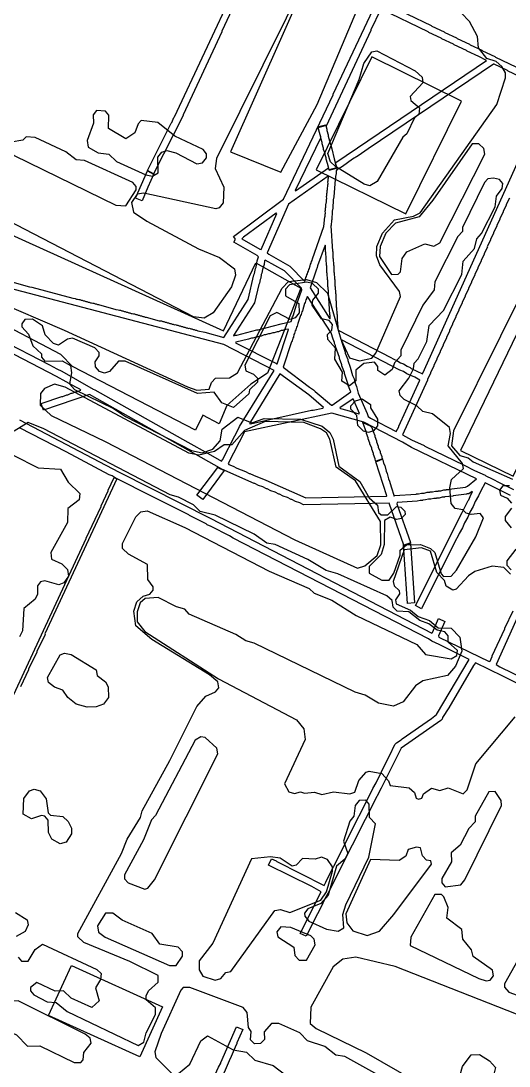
# Model space of a CAD drawing. Extents: x 1764 to 2708, y -3060 to -2272.
# Drawn here: x 2016 to 2163.8, y -2787.7 to -2471.1 of the extents above; entities that cross this region are included whole.
import ezdxf

# ---------------------------------------------------------------- set-up
doc = ezdxf.new("R2010")
doc.units = 0
for name, color, linetype in [('DOR_DOROZHKA', 40, 'CONTINUOUS'), ('DOR_LESTNICA', 6, 'CONTINUOUS'), ('DOR_TROPA_GRUNT', 42, 'CONTINUOUS'), ('DOR_TROTUAR', 8, 'CONTINUOUS'), ('PL_DETSKAYA', 1, 'CONTINUOUS'), ('ZEL_LES_DREVESNYE', 94, 'CONTINUOUS'), ('ZEL_SPUTNIK_DOP', 40, 'CONTINUOUS'), ('ZEL_YANDEX_SHEMA', 92, 'CONTINUOUS')]:
    doc.layers.add(name, color=color, linetype=linetype)

msp = doc.modelspace()

# ---------------------------------------------------------------- linework, layer by layer
at = {"layer": 'DOR_DOROZHKA'}
for points in [[(2106.4492, -2411.0048), (2076.9003, -2474.2758), (2076.9043, -2474.4758), (2065.1393, -2499.5428), (2065.1433, -2499.7428), (2056.1213, -2517.4468), (2054.2993, -2516.4858), (2061.4933, -2502.1228), (2061.6893, -2501.9188), (2062.3563, -2500.4038), (2062.5523, -2500.1998), (2080.9123, -2460.8828)], [(2012.6013, -2550.0038), (2018.6413, -2551.6748), (2019.3433, -2551.7598), (2031.7213, -2555.0938), (2032.4243, -2555.1788), (2032.8283, -2555.3698), (2033.1283, -2555.3638), (2033.5323, -2555.5548), (2033.8323, -2555.5488), (2034.2373, -2555.7398), (2034.5373, -2555.7328), (2034.9413, -2555.9248), (2035.2413, -2555.9178), (2035.6453, -2556.1098), (2035.9453, -2556.1028), (2036.3503, -2556.2948), (2036.6503, -2556.2878), (2037.0543, -2556.4798), (2037.3543, -2556.4728), (2037.7583, -2556.6638), (2038.0583, -2556.6578), (2038.4633, -2556.8488), (2038.7633, -2556.8428), (2039.1673, -2557.0338), (2039.4673, -2557.0278), (2044.8023, -2558.5128), (2045.5043, -2558.5978), (2045.9093, -2558.7888), (2046.2093, -2558.7828), (2046.6133, -2558.9738), (2046.9133, -2558.9678), (2047.3173, -2559.1588), (2047.6173, -2559.1528), (2048.0223, -2559.3438), (2048.3223, -2559.3378), (2048.7263, -2559.5288), (2049.0263, -2559.5228), (2049.4303, -2559.7138), (2049.7303, -2559.7068), (2050.1353, -2559.8988), (2050.4353, -2559.8918), (2050.8393, -2560.0838), (2051.1393, -2560.0768), (2051.5433, -2560.2688), (2051.8433, -2560.2618), (2052.2483, -2560.4528), (2052.5483, -2560.4468), (2052.9523, -2560.6378), (2053.2523, -2560.6318), (2053.6573, -2560.8228), (2053.9573, -2560.8168), (2057.8833, -2561.9328), (2058.5853, -2562.0168), (2058.9893, -2562.2088), (2059.2893, -2562.2018), (2059.6943, -2562.3938), (2059.9943, -2562.3868), (2060.3983, -2562.5788), (2060.6983, -2562.5718), (2061.1023, -2562.7628), (2061.4023, -2562.7568), (2061.8073, -2562.9478), (2062.1073, -2562.9418), (2062.5113, -2563.1328), (2062.8113, -2563.1268), (2063.2153, -2563.3178), (2063.5153, -2563.3118), (2063.9203, -2563.5028), (2064.2203, -2563.4968), (2064.6243, -2563.6878), (2064.9243, -2563.6808), (2065.3283, -2563.8728), (2065.6283, -2563.8658), (2066.0333, -2564.0578), (2066.3333, -2564.0508), (2066.7373, -2564.2428), (2067.0373, -2564.2358), (2067.4423, -2564.4268), (2067.7423, -2564.4208), (2068.1463, -2564.6118), (2068.4463, -2564.6058), (2068.8503, -2564.7968), (2069.1503, -2564.7908), (2069.5553, -2564.9818), (2071.6663, -2565.4368), (2077.5033, -2567.0108), (2084.8593, -2555.5468), (2086.5973, -2548.0048), (2086.7883, -2547.6008), (2087.0563, -2546.0938), (2087.2473, -2545.6898), (2087.6063, -2543.7808), (2087.9803, -2542.5718), (2087.5723, -2542.1808), (2080.4803, -2538.1318), (2080.9613, -2537.2208), (2080.3443, -2536.4338), (2095.5073, -2525.1008), (2110.5343, -2493.5598), (2110.5293, -2493.3598), (2128.6093, -2454.9487)], [(2125.9383, -2465.6127), (2140.1943, -2472.5077), (2140.3993, -2472.7037), (2144.1383, -2474.4237), (2144.3423, -2474.6197), (2147.8793, -2476.2437), (2148.0833, -2476.4397), (2151.8233, -2478.1597), (2152.0273, -2478.3557), (2155.5643, -2479.9797), (2155.7683, -2480.1757), (2159.5073, -2481.8957), (2159.7123, -2482.0917), (2174.1683, -2488.9827)], [(2124.8833, -2467.7367), (2122.0133, -2473.8017), (2122.0173, -2474.0017), (2108.4373, -2503.0098), (2108.4323, -2502.8098), (2108.2303, -2502.7138), (2106.2413, -2503.2578), (2105.9453, -2503.4638), (2106.7063, -2506.2488), (2106.7143, -2506.6488), (2099.0533, -2522.5228), (2099.1553, -2522.6208), (2109.1093, -2515.6018), (2109.1153, -2515.9018), (2109.3243, -2516.2978), (2111.6133, -2515.7478), (2111.7073, -2515.4458), (2111.3873, -2514.5518), (2111.3773, -2514.0518), (2157.0333, -2483.1497), (2154.7053, -2481.8997), (2151.1683, -2480.2747), (2150.9643, -2480.0797), (2147.2243, -2478.3597), (2147.0203, -2478.1637), (2143.4833, -2476.5387), (2143.2793, -2476.3437), (2139.5403, -2474.6237), (2139.3353, -2474.4277), (2125.0793, -2467.5317)], [(2173.2093, -2490.9047), (2163.6053, -2486.3097), (2163.4003, -2486.1137), (2159.3573, -2484.2007), (2159.1573, -2484.2047), (2121.1913, -2509.8377), (2118.1363, -2512.0047), (2116.4573, -2513.0417), (2113.4033, -2515.2088), (2111.7243, -2516.2458), (2111.4313, -2516.5518), (2111.4483, -2517.3528), (2111.2673, -2518.2568), (2111.2853, -2519.0568), (2111.1873, -2519.1588), (2110.7993, -2524.3698), (2110.6193, -2525.2748), (2110.4753, -2527.8788), (2110.2943, -2528.7828), (2110.1503, -2531.3878), (2110.0523, -2531.4898), (2109.9873, -2533.0918), (2109.8893, -2533.1938), (2110.3563, -2540.8878), (2110.4583, -2540.9858), (2110.5013, -2542.9858), (2110.6033, -2543.0838), (2110.6463, -2545.0838), (2110.7493, -2545.1818), (2110.7943, -2547.2818), (2110.8963, -2547.3798), (2110.9393, -2549.3798), (2111.0413, -2549.4778), (2111.0853, -2551.4778), (2111.1873, -2551.5758), (2111.2323, -2553.6758), (2111.3343, -2553.7738), (2111.3783, -2555.7738), (2111.4803, -2555.8718), (2111.5233, -2557.8718), (2111.6253, -2557.9698), (2111.6683, -2559.9698), (2111.7713, -2560.0678), (2111.8163, -2562.1678), (2111.9183, -2562.2658), (2111.9613, -2564.2658), (2112.0703, -2564.6638), (2112.2743, -2564.8588), (2127.8573, -2572.9267), (2128.9723, -2573.6027), (2129.8803, -2573.9837), (2130.9963, -2574.6597), (2131.9043, -2575.0407), (2133.0203, -2575.7167), (2133.9283, -2576.0977), (2134.2353, -2576.3907), (2137.5723, -2578.0197), (2137.7673, -2577.8157), (2185.5013, -2471.7297)], [(2163.9373, -2524.8227), (2162.9783, -2526.7447), (2162.9823, -2526.9447), (2162.0233, -2528.8657), (2162.0273, -2529.0657), (2161.0683, -2530.9877), (2161.0733, -2531.1877), (2160.1143, -2533.1097), (2160.1183, -2533.3097), (2159.1593, -2535.2317), (2159.1633, -2535.4317), (2158.2043, -2537.3527), (2158.2093, -2537.5527), (2157.2503, -2539.4747), (2157.2543, -2539.6747), (2156.2953, -2541.5967), (2156.2993, -2541.7967), (2155.3403, -2543.7177), (2155.3443, -2543.9177), (2154.3853, -2545.8397), (2154.3903, -2546.0397), (2153.4313, -2547.9617), (2153.4353, -2548.1617), (2152.4763, -2550.0837), (2152.4803, -2550.2837), (2151.5213, -2552.2047), (2151.5263, -2552.4047), (2150.5673, -2554.3267), (2150.5713, -2554.5267), (2149.6123, -2556.4487), (2149.6163, -2556.6487), (2148.6573, -2558.5697), (2148.6623, -2558.7697), (2147.7033, -2560.6917), (2147.7073, -2560.8917), (2146.7483, -2562.8137), (2146.7523, -2563.0137), (2145.7933, -2564.9357), (2145.7983, -2565.1357), (2144.8393, -2567.0567), (2144.8433, -2567.2567), (2143.8843, -2569.1787), (2143.8883, -2569.3787), (2142.9293, -2571.3007), (2142.9343, -2571.5007), (2141.9753, -2573.4227), (2141.9793, -2573.6227), (2141.0203, -2575.5437), (2141.0243, -2575.7437), (2140.0653, -2577.6657), (2140.0703, -2577.8657), (2139.1113, -2579.7877), (2139.1153, -2579.9877), (2131.5673, -2596.4587), (2134.3013, -2598.0007), (2138.1413, -2599.7187), (2138.3453, -2599.9147), (2150.2753, -2605.6597), (2153.4123, -2607.2927), (2156.6453, -2608.7237), (2156.7493, -2608.9217), (2158.6693, -2609.7807), (2160.9973, -2611.0307), (2165.1423, -2613.0427)], [(2009.3753, -2567.3828), (2024.6533, -2575.2568), (2026.8813, -2576.5098), (2028.3963, -2577.1768), (2037.9203, -2582.6738), (2038.4253, -2582.8638), (2066.5833, -2598.7638), (2072.7593, -2602.1318), (2076.7113, -2604.4478), (2077.1023, -2604.0388), (2080.7473, -2596.7568), (2081.5193, -2595.4398), (2082.1863, -2593.9238), (2092.7263, -2576.9878), (2077.4483, -2569.1138), (2012.4473, -2552.1088)], [(2164.2813, -2614.8617), (2156.5943, -2611.0257), (2155.2463, -2613.4567), (2154.5793, -2614.9717), (2153.6153, -2616.6937), (2152.9483, -2618.2087), (2151.9843, -2619.9307), (2151.3173, -2621.4457), (2150.3533, -2623.1677), (2149.6863, -2624.6827), (2148.7223, -2626.4037), (2148.0553, -2627.9197), (2147.8593, -2628.1237), (2137.3083, -2649.1628), (2135.4863, -2648.2018), (2149.5843, -2619.9827), (2149.7803, -2619.7777), (2151.4063, -2616.3407), (2151.6023, -2616.1367), (2152.2703, -2614.6217), (2152.4653, -2614.4167), (2152.7523, -2613.8107), (2152.6483, -2613.6127), (2151.6633, -2614.3347), (2151.0633, -2614.3477), (2150.9653, -2614.4497), (2146.8743, -2614.9377), (2146.7763, -2615.0407), (2144.3803, -2615.2917), (2144.2823, -2615.3947), (2143.5823, -2615.4097), (2142.6863, -2615.6287), (2141.8863, -2615.6457), (2141.7893, -2615.7487), (2141.0893, -2615.7637), (2140.1933, -2615.9827), (2139.3933, -2616.0007), (2138.4973, -2616.2197), (2137.6973, -2616.2367), (2137.5993, -2616.3387), (2136.8993, -2616.3547), (2136.0033, -2616.5737), (2129.9103, -2617.0057), (2129.8183, -2617.4078), (2133.9733, -2629.1237), (2133.7783, -2629.3287), (2131.9883, -2629.8678), (2127.5123, -2617.1578), (2101.6103, -2617.7168), (2100.4973, -2617.1408), (2099.1863, -2616.6688), (2098.0733, -2616.0928), (2097.8733, -2616.0968), (2096.7603, -2615.5208), (2095.4493, -2615.0488), (2094.3363, -2614.4728), (2094.1363, -2614.4768), (2093.0233, -2613.9008), (2091.7123, -2613.4288), (2090.5993, -2612.8528), (2090.3993, -2612.8568), (2089.2863, -2612.2808), (2087.9753, -2611.8088), (2086.8623, -2611.2318), (2086.6623, -2611.2368), (2076.8653, -2606.9458), (2036.7553, -2584.2998), (2022.8493, -2589.0028), (2022.1063, -2587.0178), (2028.3633, -2584.8818), (2028.6633, -2584.8758), (2029.9523, -2584.3468), (2030.2523, -2584.3408), (2031.2443, -2583.9188), (2031.5443, -2583.9128), (2032.8333, -2583.3848), (2033.1333, -2583.3778), (2034.1243, -2582.9568), (2033.8183, -2582.6628), (2032.6053, -2582.0888), (2026.8313, -2578.8118), (2009.0233, -2569.5918)], [(2015.6093, -2591.9608), (2045.7673, -2607.8178), (2073.4843, -2621.8268), (2140.4704, -2656.5978), (2140.6664, -2656.3938), (2142.4753, -2652.1527), (2144.3953, -2653.0117), (2142.4874, -2657.3548), (2142.5964, -2657.7528), (2157.7634, -2665.1287), (2158.0614, -2665.0227), (2158.7314, -2663.6077), (2158.7274, -2663.4077), (2162.5524, -2655.2207), (2162.5484, -2655.0207), (2165.0354, -2649.7637)], [(2169.4454, -2673.2807), (2162.1654, -2669.7367), (2161.9614, -2669.5407), (2153.6704, -2665.5177), (2153.0874, -2666.3307), (2145.5614, -2679.1998), (2143.7234, -2682.1408), (2143.5344, -2682.6458), (2143.1434, -2683.0548), (2131.1174, -2691.4188), (2125.0764, -2703.5548), (2122.5784, -2708.3118), (2121.9104, -2709.8268), (2118.6444, -2716.1008), (2117.9764, -2717.6158), (2114.7104, -2723.8898), (2114.0424, -2725.4048), (2111.5444, -2730.1608), (2110.8764, -2731.6768), (2109.9134, -2733.3978), (2109.2454, -2734.9138), (2108.2824, -2736.6348), (2106.7514, -2739.8698), (2105.7874, -2741.5918), (2102.4324, -2748.3678), (2100.6124, -2747.5068), (2106.9434, -2734.8628), (2104.1084, -2733.3238), (2090.9604, -2726.8038), (2091.9194, -2724.8828), (2093.3354, -2725.5518), (2093.5394, -2725.7478), (2107.8024, -2732.9438), (2108.3824, -2732.0308), (2109.0504, -2730.5158), (2110.0134, -2728.7938), (2110.6814, -2727.2788), (2110.8774, -2727.0738), (2118.3554, -2712.0048), (2118.5514, -2711.8008), (2122.5764, -2703.6088), (2123.5394, -2701.8878), (2126.7974, -2695.2138), (2127.7604, -2693.4918), (2129.2914, -2690.2568), (2129.7804, -2689.7468), (2131.1634, -2688.9158), (2131.4574, -2688.6098), (2140.3284, -2682.4148), (2141.9024, -2681.1798), (2151.7484, -2664.5587), (2142.8484, -2660.1488), (2142.6444, -2659.9528), (2140.4224, -2659.0008), (2139.4074, -2658.3218), (2080.3163, -2627.7818), (2079.2013, -2627.1058), (2073.6363, -2624.2248), (2072.4253, -2623.7508), (2072.1193, -2623.4568), (2067.0623, -2620.9648), (2066.8583, -2620.7688), (2053.1023, -2613.8628), (2047.4343, -2610.8838), (2044.6043, -2609.5438), (2043.6913, -2608.9638), (2042.7823, -2608.5828), (2029.7263, -2601.6608), (2015.7633, -2594.4588)], [(2167.7164, -2648.8057), (2159.8854, -2666.0837), (2161.0004, -2666.7597), (2168.8874, -2670.5917)]]:
    msp.add_lwpolyline(points, dxfattribs=at)
for points in [[(2101.8473, -2549.9768), (2102.0453, -2549.8728), (2102.3243, -2548.8658), (2102.5173, -2548.5618), (2102.6063, -2548.0588), (2102.8003, -2547.7548), (2102.8893, -2547.2528), (2103.0833, -2546.9488), (2103.1723, -2546.4458), (2103.3653, -2546.1418), (2103.4553, -2545.6398), (2103.6483, -2545.3358), (2103.7373, -2544.8328), (2103.9313, -2544.5288), (2104.0203, -2544.0268), (2104.2143, -2543.7228), (2104.3033, -2543.2198), (2107.7933, -2533.4398), (2108.0293, -2530.4328), (2108.1263, -2530.3308), (2108.1093, -2529.5308), (2108.2073, -2529.4288), (2108.1903, -2528.6288), (2108.2883, -2528.5268), (2108.2703, -2527.7268), (2108.3683, -2527.6238), (2108.3513, -2526.8238), (2108.5313, -2525.9198), (2108.5143, -2525.1198), (2108.6123, -2525.0178), (2108.5953, -2524.2178), (2108.6923, -2524.1158), (2108.6753, -2523.3158), (2108.7733, -2523.2128), (2108.7563, -2522.4128), (2108.8543, -2522.3108), (2108.9193, -2520.7088), (2109.0173, -2520.6068), (2109.0003, -2519.8068), (2109.0973, -2519.7048), (2109.0803, -2518.9038), (2109.1783, -2518.8018), (2109.1653, -2518.2018), (2109.0633, -2518.1038), (2097.0423, -2526.6688), (2090.5573, -2541.4158), (2091.0653, -2541.8048), (2097.4463, -2545.3698)], [(2082.9613, -2537.1778), (2088.3313, -2540.2638), (2088.7333, -2540.3548), (2093.5003, -2529.4458), (2093.2983, -2529.3508), (2083.4503, -2536.6668)], [(2109.5963, -2561.3148), (2109.6943, -2561.2128), (2109.6733, -2560.2128), (2109.5703, -2560.1148), (2109.0893, -2551.7208), (2108.9873, -2551.6238), (2108.9433, -2549.6228), (2108.8413, -2549.5258), (2108.7983, -2547.5248), (2108.6963, -2547.4278), (2108.6513, -2545.3278), (2108.5483, -2545.2298), (2108.3603, -2541.1318), (2108.2583, -2541.0338), (2108.2173, -2539.1338), (2108.1143, -2539.0358), (2105.8483, -2545.2878), (2105.7593, -2545.7898), (2105.3763, -2546.5988), (2103.5913, -2551.9398)], [(2080.3923, -2566.4488), (2080.4943, -2566.5468), (2080.9903, -2566.3358), (2081.3903, -2566.3268), (2087.4583, -2564.6948), (2087.8583, -2564.6868), (2094.8213, -2562.8348), (2097.8093, -2562.1698), (2098.0023, -2561.8658), (2098.2783, -2560.7598), (2098.4723, -2560.4548), (2099.5013, -2557.1308), (2101.1043, -2552.5938), (2100.9933, -2552.0958), (2095.8763, -2546.8038), (2090.0043, -2543.6288), (2089.8083, -2543.8338), (2089.6323, -2544.9378), (2089.1653, -2546.4488), (2088.9883, -2547.5528), (2088.7973, -2547.9578), (2088.6213, -2549.0618), (2088.4293, -2549.4658), (2088.2533, -2550.5708), (2088.0623, -2550.9748), (2086.7813, -2556.5058)], [(2110.2623, -2587.5148), (2115.8783, -2583.4908), (2115.1353, -2581.5058), (2115.1293, -2581.2058), (2113.9573, -2577.9298), (2113.9513, -2577.6298), (2113.2083, -2575.6448), (2113.2013, -2575.3448), (2112.4583, -2573.3598), (2112.4513, -2573.0598), (2111.2803, -2569.7838), (2111.2743, -2569.4828), (2110.9583, -2568.7898), (2110.9523, -2568.4898), (2110.5303, -2567.4988), (2109.9893, -2565.6088), (2102.7473, -2554.5598), (2102.5513, -2554.7638), (2102.4623, -2555.2658), (2102.2683, -2555.5708), (2102.0863, -2556.3748), (2101.8923, -2556.6788), (2101.2403, -2558.8948), (2101.0463, -2559.1988), (2100.8633, -2560.0028), (2100.6703, -2560.3078), (2100.0173, -2562.5228), (2099.8243, -2562.8268), (2099.6413, -2563.6318), (2099.4483, -2563.9358), (2099.2653, -2564.7398), (2099.0713, -2565.0448), (2098.8893, -2565.8488), (2098.6953, -2566.1528), (2098.5123, -2566.9578), (2098.3193, -2567.2618), (2098.1363, -2568.0658), (2097.9433, -2568.3708), (2095.4073, -2576.0298), (2103.4413, -2582.0588), (2104.6583, -2582.8328), (2105.0693, -2583.3248), (2110.0623, -2587.5188)], [(2097.0603, -2564.5878), (2096.9583, -2564.4898), (2096.1603, -2564.6068), (2095.2673, -2564.9268), (2094.8673, -2564.9348), (2093.9733, -2565.2548), (2093.5733, -2565.2638), (2092.6803, -2565.5828), (2092.2803, -2565.5918), (2091.3863, -2565.9108), (2090.9863, -2565.9198), (2090.0923, -2566.2388), (2089.6923, -2566.2478), (2088.7993, -2566.5668), (2088.3993, -2566.5758), (2087.5053, -2566.8948), (2087.1053, -2566.9038), (2086.2123, -2567.2238), (2085.8123, -2567.2318), (2084.9183, -2567.5518), (2081.1353, -2568.4338), (2081.0403, -2568.6358), (2093.1783, -2574.7768), (2093.3833, -2574.9728), (2093.5833, -2574.9678)], [(2129.6453, -2595.4997), (2130.4153, -2594.0827), (2130.4103, -2593.8827), (2136.8133, -2579.9367), (2135.2933, -2579.0697), (2132.8693, -2578.0217), (2131.8543, -2577.3427), (2130.7433, -2576.8667), (2113.1373, -2567.7418), (2113.0463, -2568.1448), (2114.2173, -2571.4208), (2114.2233, -2571.7208), (2114.9673, -2573.7058), (2114.9733, -2574.0058), (2115.7163, -2575.9908), (2116.4733, -2578.5758), (2116.8943, -2579.5668), (2117.2223, -2580.8608), (2117.6443, -2581.8518), (2118.1873, -2583.8418), (2120.8213, -2589.9878), (2121.1433, -2590.9818), (2121.8543, -2591.4658)], [(2085.2693, -2593.0568), (2085.5713, -2593.1508), (2103.9923, -2589.0508), (2104.4923, -2589.0398), (2107.4803, -2588.3748), (2107.6753, -2588.1708), (2103.1913, -2584.3658), (2094.4503, -2578.0508)], [(2118.5213, -2590.0378), (2116.6243, -2585.5758), (2112.5823, -2588.3648), (2112.7863, -2588.5608), (2114.6973, -2589.0198), (2118.3233, -2590.1418)], [(2078.7283, -2605.2048), (2078.9353, -2605.5008), (2080.2453, -2605.9728), (2081.3583, -2606.5488), (2083.9823, -2607.5928), (2085.0953, -2608.1688), (2085.2953, -2608.1648), (2086.4083, -2608.7408), (2090.1433, -2610.2608), (2102.2653, -2615.6018), (2126.7663, -2615.0728), (2126.8643, -2614.9708), (2123.5393, -2604.6368), (2123.7353, -2604.4328), (2124.0353, -2604.4258), (2125.4243, -2603.8958), (2125.6283, -2604.0918), (2125.8503, -2605.0868), (2126.1653, -2605.7808), (2126.6023, -2607.4718), (2126.9173, -2608.1658), (2127.3543, -2609.8568), (2127.6693, -2610.5508), (2128.1063, -2612.2418), (2129.0663, -2615.0228), (2129.1643, -2614.9208), (2135.6583, -2614.4797), (2135.7563, -2614.3777), (2136.4563, -2614.3627), (2137.3523, -2614.1437), (2138.1523, -2614.1257), (2139.0473, -2613.9067), (2139.8473, -2613.8897), (2139.9453, -2613.7867), (2140.6453, -2613.7717), (2141.5413, -2613.5527), (2142.3413, -2613.5357), (2142.4393, -2613.4327), (2143.1393, -2613.4177), (2144.0353, -2613.1987), (2144.8353, -2613.1817), (2144.9333, -2613.0787), (2145.6333, -2613.0637), (2146.5283, -2612.8447), (2150.6203, -2612.3557), (2151.2133, -2612.0427), (2153.9663, -2609.7827), (2134.2513, -2600.3027), (2131.5163, -2598.7617), (2119.8803, -2592.7098), (2110.2143, -2589.9168), (2083.7233, -2595.5918)], [(2066.9814, -2807.0638), (2072.8114, -2794.4308), (2073.0074, -2794.2268), (2075.8754, -2788.0618), (2076.5494, -2786.8468), (2076.5454, -2786.6468), (2081.3144, -2775.8378), (2083.2324, -2776.5968), (2081.4184, -2780.6378), (2081.4224, -2780.8378), (2080.8464, -2781.9508), (2079.7064, -2784.7768), (2079.0354, -2786.0928), (2077.8954, -2788.9188), (2073.8744, -2797.3098), (2073.6784, -2797.5138), (2070.7124, -2803.7818), (2069.8574, -2805.9008), (2068.9014, -2807.9228)]]:
    msp.add_lwpolyline(points, close=True, dxfattribs=at)
at = {"layer": 'DOR_LESTNICA'}
for points in [[(2050.6763, -2524.7688), (2054.3023, -2516.5858), (2056.1233, -2517.5468), (2056.2213, -2517.4448), (2054.4073, -2521.4868), (2052.6963, -2525.6258)], [(2123.6353, -2604.4348), (2123.4333, -2604.3388), (2123.3203, -2603.7408), (2122.7923, -2602.4518), (2122.7853, -2602.1518), (2122.2573, -2600.8628), (2122.2503, -2600.5628), (2121.7223, -2599.2728), (2121.7163, -2598.9728), (2121.1883, -2597.6838), (2121.1813, -2597.3838), (2120.6533, -2596.0948), (2120.6473, -2595.7948), (2119.5803, -2592.7158), (2121.8043, -2593.7688), (2122.3143, -2594.2578), (2122.6403, -2595.4518), (2123.1683, -2596.7408), (2123.1753, -2597.0408), (2123.7033, -2598.3298), (2123.7093, -2598.6298), (2124.2383, -2599.9188), (2124.2443, -2600.2188), (2124.7723, -2601.5088), (2124.7793, -2601.8088), (2125.3073, -2603.0978), (2125.3133, -2603.3978), (2125.5223, -2603.7938)], [(2069.3313, -2614.8128), (2075.6523, -2606.3718), (2077.5733, -2607.3308), (2071.0593, -2616.0758)], [(2133.0713, -2647.5528), (2131.8863, -2629.7698), (2132.0913, -2629.9648), (2133.1823, -2629.5417), (2133.9803, -2629.4237), (2135.1693, -2647.4078)]]:
    msp.add_lwpolyline(points, close=True, dxfattribs=at)
at = {"layer": 'DOR_TROPA_GRUNT'}
msp.add_lwpolyline([(2013.1374, -2676.6588), (2035.7973, -2627.9438), (2035.7923, -2627.7438), (2040.2903, -2618.2418), (2040.2853, -2618.0418), (2042.4883, -2613.4918), (2042.4843, -2613.2918), (2044.3023, -2609.4508), (2045.1103, -2609.8328), (2023.3124, -2656.7288), (2023.3164, -2656.9288), (2020.8264, -2662.0848), (2020.8304, -2662.2848), (2018.3414, -2667.4418), (2018.3454, -2667.6418), (2015.8554, -2672.7978)], dxfattribs=at)
at = {"layer": 'DOR_TROTUAR'}
msp.add_lwpolyline([(2109.3223, -2516.1978), (2108.8813, -2514.3058), (2108.4533, -2513.0148), (2108.4443, -2512.6148), (2108.1253, -2511.7208), (2108.1163, -2511.3208), (2107.6883, -2510.0298), (2107.6793, -2509.6298), (2107.2513, -2508.3378), (2107.2423, -2507.9378), (2106.8143, -2506.6468), (2106.8063, -2506.2468), (2106.4863, -2505.3528), (2106.4783, -2504.9528), (2106.0453, -2503.4618), (2108.2323, -2502.8138), (2108.3323, -2502.8118), (2108.6563, -2503.9058), (2108.6653, -2504.3058), (2109.0933, -2505.5968), (2109.1013, -2505.9968), (2110.1863, -2509.8758), (2110.8513, -2512.8628), (2111.6113, -2515.6478)], close=True, dxfattribs=at)
at = {"layer": 'PL_DETSKAYA'}
for points in [[(2122.2973, -2482.0377), (2105.3753, -2516.2138), (2132.5243, -2529.5947), (2149.4403, -2495.4187)], [(2024.4114, -2772.3518), (2031.2944, -2757.2298), (2058.8734, -2769.7208), (2051.9904, -2784.8428)]]:
    msp.add_lwpolyline(points, close=True, dxfattribs=at)
at = {"layer": 'ZEL_LES_DREVESNYE'}
for points in [[(2142.6142, -2397.6367), (2128.0912, -2401.3507), (2079.5073, -2510.7468), (2094.7093, -2516.9758), (2105.6743, -2496.4068), (2147.0102, -2398.4807)], [(2149.1613, -2601.2647), (2165.0503, -2609.0057), (2207.7183, -2520.2417), (2285.7934, -2557.2227), (2273.2393, -2546.3067), (2240.1483, -2526.6617), (2218.1113, -2501.8887), (2203.2333, -2489.1817)], [(2087.1153, -2544.4448), (2100.8003, -2552.0318), (2090.6813, -2577.8108), (2085.6143, -2581.1858), (2078.3253, -2587.6248), (2076.0733, -2593.1478), (2071.1043, -2590.5668), (2068.8523, -2595.0658), (2031.6253, -2575.7878), (2028.0983, -2572.1818), (2006.0993, -2560.7018), (1998.7453, -2575.4118), (1994.2353, -2572.5528), (1989.6283, -2560.8308), (1987.2843, -2543.6198), (1988.3313, -2531.0828), (1989.4303, -2525.2258), (2077.3333, -2565.0458)]]:
    msp.add_lwpolyline(points, close=True, dxfattribs=at)
at = {"layer": 'ZEL_SPUTNIK_DOP'}
for points in [[(2037.9263, -2499.5808), (2037.9803, -2502.0808), (2036.0943, -2507.3748), (2036.3873, -2509.3688), (2039.4253, -2511.0548), (2042.6863, -2511.4838), (2044.9853, -2513.6858), (2053.8273, -2517.7468), (2055.8383, -2518.2038), (2057.5663, -2517.1658), (2057.4643, -2512.4158), (2058.6813, -2510.8888), (2060.1713, -2510.3558), (2062.9373, -2511.0468), (2069.2633, -2514.4118), (2071.0083, -2514.1238), (2072.2253, -2512.5968), (2072.1983, -2511.3468), (2071.1713, -2510.1178), (2062.5793, -2506.0518), (2057.4873, -2501.9098), (2052.4703, -2501.2678), (2051.4923, -2502.2888), (2050.5513, -2505.0608), (2047.8393, -2506.8708), (2042.5183, -2503.7338), (2042.6823, -2499.7278), (2041.6553, -2498.4998), (2038.8993, -2498.3088)], [(2012.1193, -2509.1428), (2012.4023, -2510.6378), (2013.9293, -2511.8558), (2044.7713, -2526.9468), (2047.7763, -2527.1328), (2050.9243, -2522.3118), (2050.9023, -2521.3118), (2049.8753, -2520.0838), (2035.2233, -2513.3968), (2032.7183, -2513.2008), (2029.6633, -2510.7648), (2020.3163, -2506.4648), (2017.5603, -2506.2738), (2016.5823, -2507.2958), (2013.0923, -2507.8718)], [(2154.6763, -2508.3137), (2152.6763, -2508.3567), (2140.7873, -2525.3727), (2136.6453, -2530.4647), (2129.4323, -2532.3717), (2126.4973, -2535.4367), (2124.8333, -2539.4747), (2124.6483, -2542.4807), (2128.2673, -2547.9047), (2130.2673, -2547.8617), (2131.0013, -2547.0957), (2131.4143, -2543.0847), (2132.8713, -2541.0517), (2138.3233, -2538.6827), (2141.0893, -2539.3737), (2142.8183, -2538.3357), (2156.4963, -2511.5267), (2156.2083, -2509.7817)], [(2161.9413, -2520.4137), (2160.9143, -2519.1847), (2159.1533, -2518.7227), (2157.4083, -2519.0107), (2156.4303, -2520.0317), (2149.7213, -2533.6837), (2149.7483, -2534.9347), (2148.2803, -2536.4667), (2141.3223, -2550.1237), (2141.1263, -2552.6297), (2137.7233, -2557.2057), (2131.0143, -2570.8577), (2131.0523, -2572.6077), (2129.0953, -2574.6507), (2128.3883, -2576.6677), (2126.1763, -2578.4657), (2124.1433, -2577.0087), (2124.1163, -2575.7587), (2123.0893, -2574.5307), (2119.8443, -2574.8508), (2117.3883, -2576.9048), (2117.4583, -2580.1548), (2115.4903, -2581.6988), (2113.2083, -2580.2468), (2113.3983, -2577.4918), (2111.0623, -2573.5398), (2111.2413, -2570.2848), (2108.9323, -2567.5828), (2108.8993, -2566.0828), (2110.1223, -2564.8058), (2110.3353, -2563.0498), (2109.3083, -2561.8218), (2107.0473, -2561.3698), (2104.2053, -2557.1798), (2104.4223, -2555.6738), (2106.1293, -2553.6358), (2106.1023, -2552.3858), (2104.3143, -2550.6738), (2102.5533, -2550.2118), (2097.3193, -2551.0748), (2096.0963, -2552.3518), (2096.1393, -2554.3518), (2100.1943, -2556.7658), (2100.2533, -2559.5158), (2099.0353, -2561.0428), (2097.5463, -2561.5758), (2093.4973, -2559.4118), (2091.5193, -2560.4548), (2083.8373, -2575.3788), (2084.1253, -2577.1238), (2086.3973, -2578.0748), (2087.6743, -2579.2978), (2087.7013, -2580.5478), (2085.2493, -2582.8518), (2085.0263, -2584.1078), (2080.3623, -2588.2108), (2076.8303, -2586.7858), (2074.5093, -2583.5848), (2069.5153, -2583.9428), (2047.5423, -2574.1618), (2045.5423, -2574.2048), (2042.8563, -2577.2648), (2041.3673, -2577.7968), (2039.8563, -2577.3298), (2038.5743, -2575.8568), (2038.5413, -2574.3568), (2039.7543, -2572.5798), (2039.7323, -2571.5788), (2038.4503, -2570.1058), (2031.6343, -2567.2518), (2030.1403, -2567.5348), (2027.4273, -2569.3438), (2025.9163, -2568.8758), (2023.3573, -2566.1798), (2022.5473, -2563.4458), (2019.5043, -2561.5108), (2017.2543, -2561.5598), (2016.2813, -2562.8308), (2016.3023, -2563.8308), (2018.3513, -2566.0378), (2019.6773, -2569.5118), (2022.2313, -2571.9578), (2022.2533, -2572.9578), (2023.2803, -2574.1858), (2028.5303, -2574.0728), (2031.0633, -2575.5188), (2031.3613, -2577.7628), (2030.6813, -2581.0298), (2032.2193, -2582.7478), (2044.1003, -2588.4938), (2047.6543, -2590.9178), (2067.6373, -2601.2418), (2070.9043, -2601.9218), (2074.1323, -2600.8518), (2076.3283, -2598.3028), (2077.0033, -2594.7868), (2081.6773, -2591.1838), (2085.9653, -2592.8418), (2089.6883, -2591.5108), (2100.7003, -2591.7728), (2107.2493, -2593.8828), (2109.5423, -2595.8348), (2110.5853, -2597.8128), (2112.2643, -2606.0308), (2118.6173, -2610.6458), (2121.4753, -2615.5868), (2124.0243, -2617.7828), (2124.3223, -2620.0278), (2125.0893, -2620.7618), (2127.0893, -2620.7188), (2129.7853, -2618.1588), (2131.0403, -2618.3817), (2132.3173, -2619.6047), (2132.3393, -2620.6047), (2131.1163, -2621.8817), (2129.8713, -2622.1588), (2127.8553, -2621.4518), (2126.1273, -2622.4898), (2126.0333, -2629.7458), (2125.0983, -2632.7678), (2121.4233, -2636.3488), (2121.4673, -2638.3488), (2125.2653, -2640.5178), (2127.5153, -2640.4698), (2128.9723, -2638.4368), (2130.8543, -2632.8938), (2130.8213, -2631.3938), (2132.7893, -2629.8498), (2137.0393, -2629.7577), (2140.0663, -2630.9437), (2141.3433, -2632.1667), (2143.2343, -2638.6287), (2144.0003, -2639.3627), (2146.2503, -2639.3147), (2147.9633, -2637.5267), (2153.7473, -2627.3957), (2156.1233, -2621.5917), (2155.0963, -2620.3637), (2152.3513, -2620.6727), (2150.8403, -2620.2047), (2149.8183, -2619.2267), (2147.5573, -2618.7757), (2146.2753, -2617.3027), (2145.9223, -2612.5577), (2146.3683, -2610.0467), (2150.0483, -2606.7147), (2149.7663, -2605.2207), (2145.3973, -2599.8117), (2146.0663, -2596.0457), (2145.7783, -2594.3007), (2140.6863, -2590.1587), (2137.6703, -2589.4737), (2135.8823, -2587.7617), (2132.0883, -2585.8417), (2130.8113, -2584.6187), (2130.5293, -2583.1247), (2133.4483, -2579.3097), (2134.8883, -2576.5267), (2135.1013, -2574.7717), (2136.3243, -2573.4947), (2138.9603, -2568.1847), (2139.6083, -2563.4177), (2144.0113, -2558.8207), (2149.5293, -2547.9457), (2149.9423, -2543.9347), (2153.3623, -2540.1087), (2154.0473, -2537.0927), (2155.5153, -2535.5597), (2159.5923, -2527.4677), (2160.0223, -2524.2067), (2161.7233, -2521.9187)], [(2117.3373, -2586.1608), (2119.3273, -2585.6178), (2121.8653, -2587.3138), (2121.8863, -2588.3138), (2123.9623, -2591.7708), (2124.0053, -2593.7708), (2122.7883, -2595.2978), (2121.2983, -2595.8308), (2119.7873, -2595.3628), (2117.9993, -2593.6508), (2117.6853, -2590.6558), (2115.8913, -2588.6938), (2115.8703, -2587.6938)], [(2027.9534, -2663.1318), (2029.1924, -2662.6048), (2031.2034, -2663.0608), (2038.8064, -2667.6498), (2039.0944, -2669.3938), (2041.6374, -2671.3398), (2042.4204, -2672.8238), (2042.4904, -2676.0738), (2041.0334, -2678.1068), (2038.7994, -2678.9058), (2036.0494, -2678.9648), (2032.7774, -2678.0348), (2030.2344, -2676.0888), (2028.6854, -2673.8708), (2026.1644, -2672.9248), (2024.3814, -2671.4628), (2024.0994, -2669.9678)], [(2071.7674, -2688.1988), (2070.5124, -2687.9748), (2068.7834, -2689.0128), (2056.7694, -2711.7848), (2055.5464, -2713.0618), (2053.1754, -2719.1158), (2047.4024, -2729.7458), (2047.4294, -2730.9958), (2048.4564, -2732.2248), (2053.4994, -2734.1168), (2054.4944, -2733.8448), (2056.4404, -2731.3018), (2075.6254, -2693.1178), (2075.3384, -2691.3728)], [(2018.5884, -2704.3548), (2020.0784, -2703.8228), (2021.8384, -2704.2848), (2023.6434, -2706.7468), (2024.2344, -2710.9868), (2025.0014, -2711.7208), (2028.7624, -2712.1398), (2030.2944, -2713.6068), (2031.3374, -2715.5858), (2031.3754, -2717.3358), (2029.6794, -2719.8738), (2027.9404, -2720.4118), (2025.4074, -2718.9658), (2024.3644, -2716.9868), (2024.2834, -2713.2368), (2023.2564, -2712.0088), (2022.2514, -2711.7798), (2019.2724, -2712.8448), (2016.7394, -2711.3988), (2016.8874, -2706.6428)], [(2159.6664, -2704.5588), (2157.6664, -2704.6018), (2153.5734, -2711.9438), (2153.6104, -2713.6938), (2151.6544, -2715.7378), (2149.0114, -2720.7968), (2146.3104, -2723.1068), (2146.3694, -2725.8568), (2143.4774, -2730.9218), (2143.5044, -2732.1718), (2144.5314, -2733.4008), (2149.2714, -2732.7978), (2150.4884, -2731.2708), (2161.5084, -2708.7708), (2161.4764, -2707.2708)], [(2120.4524, -2707.1568), (2118.4524, -2707.1998), (2117.2344, -2708.7268), (2116.8044, -2711.9878), (2115.5874, -2713.5148), (2113.7164, -2719.5588), (2115.0474, -2723.2818), (2114.0854, -2725.0538), (2111.6284, -2727.1078), (2109.0674, -2735.9178), (2106.8714, -2738.4668), (2102.9034, -2740.0528), (2101.9304, -2741.3248), (2101.9524, -2742.3248), (2103.2344, -2743.7978), (2108.5394, -2746.1848), (2112.0554, -2746.8588), (2113.7834, -2745.8208), (2113.4474, -2741.8258), (2114.3824, -2738.8048), (2121.3254, -2724.3968), (2123.3594, -2714.3478), (2121.5654, -2712.3858), (2121.4794, -2708.3848)], [(2180.5224, -2732.1228), (2178.5124, -2731.6658), (2175.7944, -2733.2248), (2175.5764, -2734.7308), (2176.3694, -2736.7148), (2175.4184, -2738.9868), (2170.5854, -2746.8448), (2170.1344, -2749.1058), (2162.4254, -2762.7798), (2162.4474, -2763.7798), (2163.7294, -2765.2528), (2166.2514, -2766.1988), (2168.2294, -2765.1558), (2169.0894, -2758.6338), (2171.7694, -2755.3238), (2173.7584, -2754.7808), (2179.0484, -2744.9108), (2178.4784, -2741.6718), (2179.4344, -2739.6498), (2180.9024, -2738.1178), (2182.1474, -2737.8408), (2183.6044, -2735.8078), (2183.3164, -2734.0628)], [(2141.3304, -2735.7208), (2134.1054, -2748.6338), (2133.9094, -2751.1388), (2154.6374, -2761.1968), (2156.9034, -2761.8978), (2158.1484, -2761.6208), (2159.1214, -2760.3498), (2158.8334, -2758.6048), (2152.9914, -2754.4788), (2152.4484, -2752.4898), (2149.8774, -2749.2938), (2149.5624, -2746.2988), (2144.9874, -2742.8958), (2145.4164, -2739.6348), (2144.0964, -2736.4118), (2143.3304, -2735.6778)], [(2039.2314, -2745.1808), (2039.5244, -2747.1758), (2041.5564, -2748.6318), (2061.0024, -2757.2168), (2063.0024, -2757.1738), (2064.9434, -2754.3798), (2064.9164, -2753.1298), (2063.6334, -2751.6568), (2058.1114, -2750.7758), (2055.7914, -2747.5738), (2046.6994, -2743.5188), (2043.9004, -2741.3278), (2041.6504, -2741.3768)], [(2094.7664, -2745.4818), (2093.5494, -2747.0088), (2093.8314, -2748.5028), (2098.6514, -2751.6508), (2098.9554, -2754.1458), (2100.2384, -2755.6188), (2102.4884, -2755.5698), (2105.1414, -2751.0108), (2104.8534, -2749.2658), (2103.8324, -2748.2868), (2097.7724, -2745.6668)], [(2007.8234, -2773.3738), (2007.8454, -2774.3738), (2008.8724, -2775.6018), (2014.6824, -2778.2278), (2018.0074, -2781.6578), (2021.7584, -2781.5768), (2032.1224, -2786.6058), (2034.1224, -2786.5628), (2034.8564, -2785.7968), (2035.0574, -2783.5408), (2037.2484, -2780.7418), (2036.9654, -2779.2478), (2035.4384, -2778.0298), (2015.2104, -2767.9608), (2013.2104, -2768.0048), (2010.2864, -2771.5698), (2009.0414, -2771.8468)]]:
    msp.add_lwpolyline(points, close=True, dxfattribs=at)
for points in [[(2015.1744, -2754.7048), (2016.2014, -2755.9338), (2018.2014, -2755.8908), (2020.3764, -2752.3418), (2022.5934, -2750.7928), (2039.0174, -2758.4418), (2040.2944, -2759.6648), (2040.0824, -2761.4208), (2038.6364, -2763.9528), (2039.7224, -2767.9318), (2037.5154, -2769.9808), (2031.2004, -2767.1158), (2028.9014, -2764.9138), (2026.4014, -2764.9678), (2020.8424, -2762.3368), (2018.8744, -2763.8798), (2018.8964, -2764.8798), (2019.9234, -2766.1088), (2023.9714, -2768.2718), (2026.7274, -2768.4628), (2030.0374, -2771.1428), (2051.5204, -2781.4338), (2053.2494, -2780.3968), (2053.9394, -2777.6298), (2056.8204, -2772.0648), (2056.7774, -2770.0648), (2053.9734, -2767.6238), (2053.9464, -2766.3738), (2054.6644, -2764.8578), (2057.6104, -2762.2928), (2057.5674, -2760.2928), (2048.9694, -2755.9758), (2035.0894, -2750.2728), (2033.3014, -2748.5608), (2033.2794, -2747.5608), (2046.5114, -2723.2618), (2048.1694, -2718.9738), (2052.2794, -2712.3818), (2052.7364, -2710.3708), (2061.1624, -2695.1808), (2069.3124, -2678.7468), (2071.9974, -2675.6868), (2074.9704, -2674.3718), (2075.9434, -2673.0998), (2075.6554, -2671.3558), (2073.1074, -2669.1598), (2055.6184, -2658.5318), (2050.7764, -2654.3838), (2050.1793, -2649.8948), (2051.1193, -2647.1228), (2053.0823, -2645.3298), (2055.0713, -2644.7858), (2056.0443, -2643.5148), (2056.0223, -2642.5148), (2054.4743, -2640.2968), (2054.3763, -2635.7968), (2048.5563, -2632.6708), (2046.7683, -2630.9588), (2046.7363, -2629.4578), (2050.8133, -2621.3658), (2052.2813, -2619.8338), (2054.2753, -2619.5398), (2065.6393, -2624.5478), (2091.1883, -2637.7528), (2103.3073, -2642.9938), (2104.8403, -2644.4608), (2110.1393, -2646.5978), (2117.4923, -2651.1918), (2135.9434, -2660.0478), (2138.5084, -2662.9938), (2146.2904, -2664.3267), (2148.0194, -2663.2887), (2148.2374, -2661.7827), (2145.4324, -2659.3427), (2145.3894, -2657.3427), (2144.3624, -2656.1137), (2142.1013, -2655.6627), (2139.5583, -2653.7168), (2136.7863, -2652.7758), (2133.4763, -2650.0958), (2129.9713, -2649.9218), (2128.6943, -2648.6988), (2128.4013, -2646.7038), (2126.8683, -2645.2358), (2111.9663, -2638.5538), (2108.4443, -2637.6298), (2102.8683, -2634.2488), (2093.0153, -2629.7088), (2090.5043, -2629.2628), (2086.6953, -2626.5938), (2074.8143, -2620.8478), (2070.2873, -2619.6948), (2068.2443, -2617.7378), (2063.6893, -2615.3348), (2061.1733, -2614.6388), (2022.9733, -2594.7028), (2018.1793, -2592.8058), (2013.9833, -2595.3978)], [(2013.6403, -2602.6588), (2021.2263, -2606.4968), (2027.9883, -2606.8518), (2030.3243, -2610.8028), (2033.9003, -2614.2278), (2033.6933, -2616.2328), (2030.2473, -2618.8088), (2030.0893, -2623.0648), (2025.0333, -2632.1788), (2025.3263, -2634.1728), (2028.3593, -2635.6078), (2030.1473, -2637.3208), (2030.4403, -2639.3148), (2028.9833, -2641.3478), (2027.4943, -2641.8798), (2023.2174, -2640.7218), (2021.9724, -2640.9988), (2020.9994, -2642.2708), (2021.0534, -2644.7708), (2020.3354, -2646.2868), (2016.8944, -2649.1128), (2016.5404, -2655.8738), (2015.5784, -2657.6458)], [(2163.9183, -2611.9187), (2161.9183, -2611.9617), (2160.9453, -2613.2337), (2161.2273, -2614.7277), (2163.2493, -2615.6847), (2164.5313, -2617.1577)], [(2164.5643, -2618.6577), (2162.6183, -2621.2017), (2162.6453, -2622.4517), (2164.4433, -2624.6637)], [(2165.8343, -2631.1367), (2163.1593, -2634.6967), (2163.1863, -2635.9467), (2164.4693, -2637.4197)], [(2014.3824, -2741.2148), (2017.9314, -2743.3898), (2018.2134, -2744.8848), (2017.2574, -2746.9058), (2014.5394, -2748.4658)], [(2126.7834, -2791.8138), (2114.1264, -2784.8338), (2111.3654, -2784.3938), (2108.0564, -2781.7138), (2102.7674, -2780.0768), (2100.4634, -2777.6248), (2094.1484, -2774.7598), (2091.8984, -2774.8088), (2089.7024, -2777.3578), (2089.7514, -2779.6078), (2088.5274, -2780.8848), (2086.7774, -2780.9228), (2085.5004, -2779.6998), (2085.6964, -2777.1938), (2084.9194, -2775.9598), (2084.5724, -2771.4648), (2083.2904, -2769.9918), (2067.1484, -2763.8378), (2065.1484, -2763.8808), (2064.4144, -2764.6468), (2058.4454, -2777.7828), (2056.5644, -2783.3258), (2056.8514, -2785.0708), (2061.7104, -2789.9688)], [(2063.7104, -2789.9258), (2067.1514, -2787.0998), (2070.4994, -2780.0238), (2072.4674, -2778.4798), (2080.3154, -2782.8128), (2084.3314, -2783.4768), (2086.8854, -2785.9228), (2092.4244, -2787.5538), (2096.2394, -2790.4728)]]:
    msp.add_lwpolyline(points, dxfattribs=at)
at = {"layer": 'ZEL_YANDEX_SHEMA'}
for points in [[(2124.3662, -2413.6687), (2075.2313, -2512.7818), (2074.7963, -2515.7928), (2077.4203, -2521.4888), (2077.2733, -2526.2448), (2076.0553, -2527.7718), (2075.0603, -2528.0438), (2053.1963, -2523.2638), (2051.2013, -2523.5568), (2049.5053, -2526.0948), (2050.0703, -2529.0838), (2054.1293, -2531.7478), (2069.8193, -2540.1628), (2076.1293, -2542.7778), (2080.7053, -2546.1808), (2080.9983, -2548.1758), (2079.8243, -2551.7028), (2074.2413, -2559.5778), (2071.5233, -2561.1368), (2068.2623, -2560.7078), (1993.1333, -2521.8098)], [(2007.8743, -2555.7588), (2029.0803, -2564.8058), (2066.4713, -2582.0068), (2069.2433, -2582.9478), (2072.9883, -2582.6168), (2073.6953, -2580.6008), (2074.9183, -2579.3238), (2079.1683, -2579.2318), (2081.6363, -2577.6778), (2095.0913, -2552.1238), (2097.0483, -2550.0808), (2102.5373, -2549.4618), (2105.5593, -2550.3968), (2108.8793, -2553.5768), (2112.9323, -2567.4968), (2115.5563, -2573.1928), (2118.5783, -2574.1278), (2122.3123, -2573.2967), (2123.5303, -2571.7697), (2130.9133, -2554.6017), (2130.6303, -2553.1067), (2124.7023, -2544.9807), (2123.6423, -2542.2517), (2123.8333, -2539.4967), (2125.4973, -2535.4587), (2129.1603, -2531.3767), (2134.8893, -2530.2527), (2136.8683, -2529.2097), (2160.1723, -2496.4387), (2162.7493, -2488.3787), (2162.7173, -2486.8787), (2161.6743, -2484.9007), (2159.8913, -2483.4387), (2157.1193, -2482.4977), (2154.5493, -2479.3017), (2154.2233, -2475.8067), (2151.8763, -2471.3547), (2149.3173, -2468.6587)], [(2189.7153, -2509.3077), (2147.0503, -2595.2737), (2146.3973, -2599.7907), (2148.9623, -2602.7367), (2151.4783, -2603.4327), (2153.0053, -2604.6507), (2164.8753, -2609.8967)], [(2164.2463, -2638.6757), (2162.2033, -2636.7187), (2158.6923, -2636.2937), (2153.4743, -2637.9077), (2151.5013, -2639.2007), (2147.8373, -2643.2817), (2146.8423, -2643.5537), (2144.8153, -2642.3467), (2144.2773, -2640.6077), (2141.9733, -2638.1557), (2140.0833, -2631.6937), (2137.3113, -2630.7527), (2132.0713, -2631.3668), (2128.7763, -2640.9428), (2129.0533, -2642.1868), (2130.5863, -2643.6548), (2130.6073, -2644.6548), (2129.3953, -2646.4318), (2129.6723, -2647.6768), (2133.9663, -2649.5848), (2136.2593, -2651.5368), (2139.7863, -2652.7108), (2142.3353, -2654.9067), (2146.3414, -2655.0707), (2148.9004, -2657.7667), (2149.4924, -2662.0057), (2147.5894, -2666.5497), (2145.1484, -2669.3538), (2137.6804, -2671.0158), (2135.4634, -2672.5648), (2131.8154, -2677.3958), (2128.8424, -2678.7108), (2124.3204, -2677.8078), (2120.2664, -2675.3938), (2117.2444, -2674.4588), (2086.6583, -2659.6118), (2084.1413, -2658.9158), (2081.0983, -2656.9808), (2066.9573, -2650.7828), (2065.6743, -2649.3098), (2063.1583, -2648.6138), (2057.5933, -2645.7318), (2053.5983, -2646.0688), (2052.1253, -2647.3508), (2051.1843, -2650.1228), (2051.2493, -2653.1228), (2053.5644, -2656.0748), (2075.8844, -2670.3498), (2099.4164, -2682.8488), (2101.7264, -2685.5498), (2102.0464, -2688.7948), (2095.8324, -2702.1858), (2097.1364, -2704.6588), (2098.8974, -2705.1208), (2100.6364, -2704.5838), (2101.8974, -2705.0568), (2104.8924, -2704.7418), (2107.1584, -2705.4428), (2110.6424, -2704.6178), (2115.6584, -2705.2598), (2117.1484, -2704.7268), (2118.3224, -2701.1998), (2120.5184, -2698.6508), (2121.5134, -2698.3798), (2125.2794, -2699.0488), (2127.3284, -2701.2548), (2127.8614, -2702.7448), (2133.6274, -2703.3708), (2135.1604, -2704.8378), (2135.6974, -2706.5768), (2136.4534, -2706.8108), (2137.4474, -2706.5398), (2137.9204, -2705.2788), (2140.3834, -2703.4748), (2142.8994, -2704.1708), (2145.3834, -2703.3668), (2149.9274, -2705.2698), (2151.1504, -2703.9918), (2153.7324, -2696.1828), (2165.6804, -2681.9167)], [(2166.1254, -2771.9538), (2129.2944, -2757.4918), (2117.4784, -2754.7458), (2113.4894, -2755.3328), (2110.5374, -2757.6468), (2103.7964, -2769.7988), (2103.6544, -2774.8048), (2105.4374, -2776.2668), (2120.6054, -2783.6938), (2134.7894, -2791.8918)]]:
    msp.add_lwpolyline(points, dxfattribs=at)
for points in [[(2123.8033, -2480.2157), (2135.4393, -2486.2177), (2137.4823, -2488.1747), (2137.7703, -2489.9197), (2133.8563, -2494.0057), (2134.1333, -2495.2507), (2136.6823, -2497.4467), (2136.4753, -2499.4527), (2135.2463, -2500.4797), (2132.8493, -2505.2837), (2131.6203, -2506.3107), (2123.9063, -2519.7347), (2121.6833, -2521.0327), (2119.9223, -2520.5707), (2111.3033, -2515.2548), (2109.7703, -2513.7868), (2108.9663, -2511.3028), (2118.4863, -2488.8357), (2119.8843, -2484.0527), (2122.3083, -2480.4987)], [(2021.9903, -2583.9688), (2021.8163, -2587.4748), (2025.1363, -2590.6548), (2041.5653, -2598.5538), (2098.9883, -2628.3288), (2117.9343, -2636.9248), (2120.1683, -2636.1258), (2123.8533, -2633.0448), (2125.0333, -2629.7678), (2124.8823, -2622.7668), (2117.3613, -2610.4228), (2111.5193, -2606.2968), (2109.5853, -2597.8348), (2108.5423, -2595.8558), (2106.7653, -2594.6438), (2101.7223, -2592.7518), (2089.9603, -2592.5058), (2083.7643, -2595.1408), (2079.8553, -2599.4778), (2077.6053, -2599.5258), (2074.6483, -2601.5908), (2069.9203, -2602.6938), (2066.9033, -2602.0088), (2029.4533, -2582.0568), (2026.1813, -2581.1268), (2023.2083, -2582.4418)], [(2137.0224, -2721.5568), (2135.7664, -2721.3338), (2133.2824, -2722.1378), (2132.5754, -2724.1538), (2130.6024, -2725.4468), (2121.8414, -2725.1358), (2114.4424, -2741.5548), (2114.7514, -2744.2998), (2116.5554, -2746.7618), (2120.8384, -2748.1698), (2124.5614, -2746.8388), (2128.9534, -2741.7408), (2140.3804, -2726.4868), (2140.1084, -2725.4918), (2138.8534, -2725.2688), (2137.5764, -2724.0458)], [(2108.8354, -2725.1668), (2107.0694, -2724.4548), (2105.0794, -2724.9978), (2101.3244, -2724.8288), (2099.3674, -2726.8728), (2098.1224, -2727.1498), (2094.5684, -2724.7248), (2091.5574, -2724.2898), (2085.8174, -2724.9138), (2074.1124, -2750.4298), (2069.9754, -2755.7718), (2070.0354, -2758.5228), (2071.0784, -2760.5008), (2074.8554, -2761.6698), (2076.5954, -2761.1318), (2078.0574, -2759.3498), (2079.5524, -2759.0668), (2092.9084, -2740.5188), (2094.6534, -2740.2308), (2097.4254, -2741.1718), (2106.8494, -2737.4668), (2108.5454, -2734.9288), (2110.4114, -2728.6348), (2110.3844, -2727.3848)], [(2152.3844, -2784.2578), (2154.8844, -2784.2038), (2157.9274, -2786.1388), (2159.7204, -2788.1008), (2159.2644, -2790.1118), (2156.6004, -2794.1718), (2154.1004, -2794.2258), (2149.0134, -2790.3338), (2149.7094, -2787.8168)]]:
    msp.add_lwpolyline(points, close=True, dxfattribs=at)

doc.saveas('drawing.dxf')
